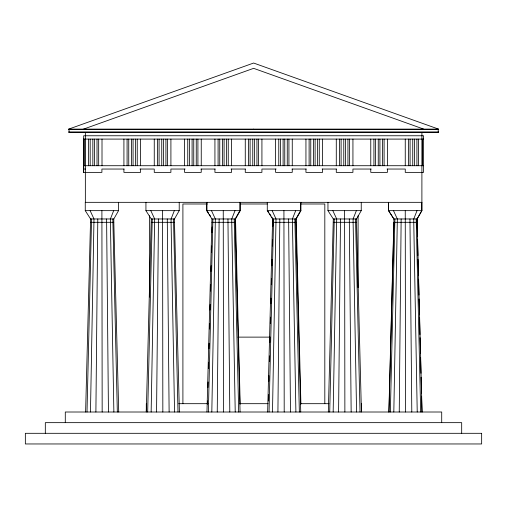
<?xml version="1.0" encoding="UTF-8"?>
<svg xmlns="http://www.w3.org/2000/svg" width="507" height="507" viewBox="0 0 507 507"><rect width="100%" height="100%" fill="white"/><g stroke="black" fill="none" stroke-linecap="round" stroke-linejoin="round"><path stroke-width="0.76" d="M102.167 412.007L101.901 210.652M162.842 412.007L162.576 210.652M223.524 412.007L223.251 210.652M284.199 412.007L283.926 210.652M344.874 412.007L344.602 210.652M405.518 412.007L405.251 210.652M83.68 169.046L83.687 165.719M95.893 412.007L97.794 218.967M156.568 412.007L158.469 218.967M217.243 412.007L219.144 218.967M277.918 412.007L279.82 218.967M338.594 412.007L340.495 218.967M399.243 412.007L401.145 218.967M90.468 412.007L93.991 218.967L90.132 210.652M151.143 412.007L154.667 218.967L150.807 210.652M211.818 412.007L215.342 218.967L211.482 210.652M272.493 412.007L276.017 218.967L272.158 210.652M333.169 412.007L336.692 218.967L332.833 210.652M393.819 412.007L397.342 218.967L393.483 210.652M87.008 412.007L91.564 218.967M147.683 412.007L152.239 218.967M208.358 412.007L212.915 218.967M269.04 412.007L273.596 218.967M329.715 412.007L334.271 218.967M390.358 412.007L394.915 218.967M85.62 412.007L90.588 218.967L85.258 210.652L85.258 202.331L421.906 202.331M145.934 202.331L145.934 210.652L151.263 218.967L146.295 412.007L146.295 403.686M206.97 412.007L211.939 218.967L206.609 210.652L206.609 202.331M207.54 404.104L207.623 400.942M207.971 387.5L208.117 381.967M208.472 368.532L208.637 362.207M208.985 348.772L209.131 343.239M209.505 329.011L209.651 323.479M210.006 310.037L210.145 304.504M210.5 291.069L210.665 284.744M211.02 271.308L211.166 265.776M211.514 252.334L211.679 246.009M212.034 232.574L212.18 227.041M267.645 412.007L272.62 218.967L267.284 210.652L267.284 202.331M268.336 401.018L268.463 394.617M268.856 381.258L268.957 375.649M269.369 361.491L269.477 355.882M269.87 342.523L269.978 336.914M270.326 323.479L270.491 317.154M270.846 303.712L270.992 298.179M271.34 284.744L271.505 278.419M271.841 265.776L272.005 259.451M272.354 246.009L272.525 239.691M272.874 226.249L272.981 218.967M328.321 412.007L333.295 218.967L327.959 210.652L327.959 202.331M388.869 412.007L393.838 222.3L417.16 222.3L422.071 412.007M388.97 412.007L393.939 222.3L393.838 218.967L388.508 210.652L388.508 202.331M113.669 210.652L110.406 218.967L110.406 222.3L113.872 412.007M174.338 210.652L171.081 218.967L171.081 222.3L174.547 412.007M235.02 210.652L231.756 218.967L231.756 222.3L235.223 412.007M295.695 210.652L292.431 218.967L292.431 222.3L295.898 412.007M356.37 210.652L353.113 218.967L353.113 222.3L356.573 412.007M417.014 210.652L413.756 218.967L413.756 222.3L417.223 412.007M118.72 412.007L113.809 222.3L113.809 218.967L118.543 210.652L118.543 202.331M179.396 412.007L174.484 222.3L174.484 218.967L179.218 210.652L179.218 202.331M240.185 404.18L235.521 218.967L240.255 210.652L240.255 202.331M300.905 404.104L296.196 218.967L300.93 210.652L300.93 202.331M361.421 403.686L361.421 412.007L356.51 222.3L356.51 218.967L361.244 210.652L361.244 202.331M417.16 222.3L417.16 218.967L421.894 210.652L421.906 132.435M68.711 129.108L253.627 63.039L438.549 129.108L438.549 129.608L68.711 129.608L68.711 129.108L438.549 129.108M82.153 129.608L253.627 68.344L423.706 129.108M83.687 139.089L423.586 139.089M83.592 165.719L423.586 165.719M83.592 169.046L85.353 169.046M124.152 169.046L101.901 169.046L101.901 172.374L83.592 172.374L83.592 139.089M139.989 169.046L154.255 169.046L154.255 172.374L170.897 172.374L170.897 169.046L185.131 169.046M200.968 169.046L215.222 169.046M231.059 169.046L245.312 169.046M276.195 169.046L261.91 169.046L261.91 172.374L245.268 172.374L245.268 169.046M292.032 169.046L306.291 169.046M322.129 169.046L336.382 169.046M371.225 169.046L352.923 169.046L352.923 172.374L336.28 172.374L336.28 169.046M387.063 169.046L405.277 169.046L405.251 172.374L423.567 172.374L423.567 135.762L83.687 135.762L83.687 172.374M207.344 203.991L182.907 203.991L182.907 403.686M240.457 203.991L267.259 203.991M301.164 203.991L324.816 203.991L324.816 403.686M85.258 210.652L118.543 210.652M145.934 210.652L179.218 210.652M206.609 210.652L240.255 210.652M267.284 210.652L300.93 210.652M327.959 210.652L361.244 210.652M388.609 202.331L388.609 210.652L421.894 210.652M90.588 218.967L113.809 218.967M151.263 218.967L174.484 218.967M211.939 218.967L235.521 218.967M272.62 218.967L296.196 218.967M333.295 218.967L356.51 218.967M393.838 218.967L417.16 218.967M90.588 222.3L113.809 222.3M151.263 222.3L174.484 222.3M211.939 222.3L235.521 222.3M272.62 222.3L296.196 222.3M333.295 222.3L356.51 222.3M237.992 337.123L269.724 337.123M178.724 403.686L207.984 403.686M239.621 403.686L268.095 403.686M300.41 403.686L328.999 403.686M388.609 210.652L393.939 218.967M267.645 210.652L268.875 212.566M269.699 213.846L270.928 215.767M271.746 217.047L272.57 218.327M207.382 211.292L208.611 213.206M209.429 214.486L210.659 216.407M417.426 236.528L417.058 218.967L421.792 210.652L421.792 202.331M417.508 239.691L417.914 255.496M418.022 259.451L418.427 275.257M418.529 279.211L418.94 295.017M419.042 298.972L419.454 314.784M419.536 317.94L419.961 334.544M420.043 337.706L420.455 353.512M420.557 357.467L420.968 373.272M421.07 377.227L421.482 393.039M421.558 396.195L421.97 412.007M300.746 412.007L295.835 222.3L295.835 218.967L300.569 210.652L300.569 202.331M240.071 412.007L235.159 222.3L235.159 218.967L239.893 210.652L239.893 202.331M420.677 412.007L416.184 218.967M360.033 412.007L355.534 218.967M299.358 412.007L294.859 218.967M238.683 412.007L234.183 218.967M178.001 412.007L173.508 218.967M117.332 412.007L112.833 218.967M411.798 412.007L409.954 218.967M351.155 412.007L349.304 218.967M290.479 412.007L288.629 218.967M229.798 412.007L227.954 218.967M169.123 412.007L167.278 218.967M108.447 412.007L106.603 218.967M461.681 433.308L461.681 422.654L45.319 422.654L45.319 433.308M441.711 422.654L441.711 412.007L65.289 412.007L65.289 422.654M438.213 129.608L438.213 131.934M422.591 139.089L422.591 165.719M418.573 139.089L418.573 165.719M416.906 139.089L416.906 165.719M414.409 139.089L414.409 165.719M412.742 139.089L412.742 165.719M410.081 139.089L410.081 165.719M408.414 139.089L408.414 165.719M405.251 139.089L405.251 165.719M387.424 139.102L387.424 165.719M387.405 169.046L387.405 172.374L370.769 172.374L370.769 169.046M384.091 139.089L384.091 165.719M382.424 139.089L382.424 165.719M379.927 139.089L379.927 165.719M378.26 139.089L378.26 165.719M375.598 139.089L375.598 165.719M373.932 139.089L373.932 165.719M370.769 139.089L370.769 165.719M358.094 215.728L358.094 287.596M352.935 139.102L352.935 165.719M349.608 139.089L349.608 165.719M347.941 139.089L347.941 165.719M345.444 139.089L345.444 165.719M343.778 139.089L343.778 165.719M341.11 139.089L341.11 165.719M339.449 139.089L339.449 165.719M336.28 139.089L336.28 165.719M322.598 139.102L322.598 165.719M322.585 169.046L322.585 172.374L305.943 172.374L305.943 169.046M319.271 139.089L319.271 165.719M317.604 139.089L317.604 165.719M315.107 139.089L315.107 165.719M313.44 139.089L313.44 165.719M310.772 139.089L310.772 165.719M309.112 139.089L309.112 165.719M305.943 139.089L305.943 165.719M292.26 139.102L292.26 165.719M292.247 169.046L292.247 172.374L275.605 172.374L275.605 169.046M288.927 139.089L288.927 165.719M287.266 139.089L287.266 165.719M284.763 139.089L284.763 165.719M283.102 139.089L283.102 165.719M280.434 139.089L280.434 165.719M278.774 139.089L278.774 165.719M275.605 139.089L275.605 165.719M261.923 139.102L261.923 165.719M258.589 139.089L258.589 165.719M256.929 139.089L256.929 165.719M254.425 139.089L254.425 165.719M253.627 129.108L253.627 129.608M252.765 139.089L252.765 165.719M250.097 139.089L250.097 165.719M248.436 139.089L248.436 165.719M245.268 139.089L245.268 165.719M231.585 139.102L231.585 165.719M231.572 169.046L231.572 172.374L214.93 172.374L214.93 169.046M228.251 139.089L228.251 165.719M226.591 139.089L226.591 165.719M224.088 139.089L224.088 165.719M222.427 139.089L222.427 165.719M219.759 139.089L219.759 165.719M218.092 139.089L218.092 165.719M214.93 139.089L214.93 165.719M206.97 202.331L206.97 210.652M201.247 139.102L201.247 165.719M201.235 169.046L201.235 172.374L184.592 172.374L184.592 169.046M197.914 139.089L197.914 165.719M196.253 139.089L196.253 165.719M193.75 139.089L193.75 165.719M192.09 139.089L192.09 165.719M189.422 139.089L189.422 165.719M187.755 139.089L187.755 165.719M184.592 139.089L184.592 165.719M170.91 139.102L170.91 165.719M167.576 139.089L167.576 165.719M165.916 139.089L165.916 165.719M163.412 139.089L163.412 165.719M161.752 139.089L161.752 165.719M159.084 139.089L159.084 165.719M157.417 139.089L157.417 165.719M154.255 139.089L154.255 165.719M149.622 215.728L149.622 297.07M140.572 139.102L140.572 165.719M140.559 169.046L140.559 172.374L123.917 172.374L123.917 169.046M137.239 139.089L137.239 165.719M135.578 139.089L135.578 165.719M133.075 139.089L133.075 165.719M131.414 139.089L131.414 165.719M128.746 139.089L128.746 165.719M127.08 139.089L127.08 165.719M123.917 139.089L123.917 165.719M102.008 139.102L102.008 165.719M98.675 139.089L98.675 165.719M97.008 139.089L97.008 165.719M94.511 139.089L94.511 165.719M92.844 139.089L92.844 165.719M90.183 139.089L90.183 165.719M88.516 139.089L88.516 165.719M85.353 132.435L85.353 202.331M84.688 139.089L84.688 165.719M69.041 129.608L69.041 131.934M438.549 131.934L68.711 131.934L68.711 132.435L438.549 132.435L438.549 131.934M481.65 433.308L25.35 433.308L25.35 443.961L481.65 443.961L481.65 433.308"/></g></svg>
